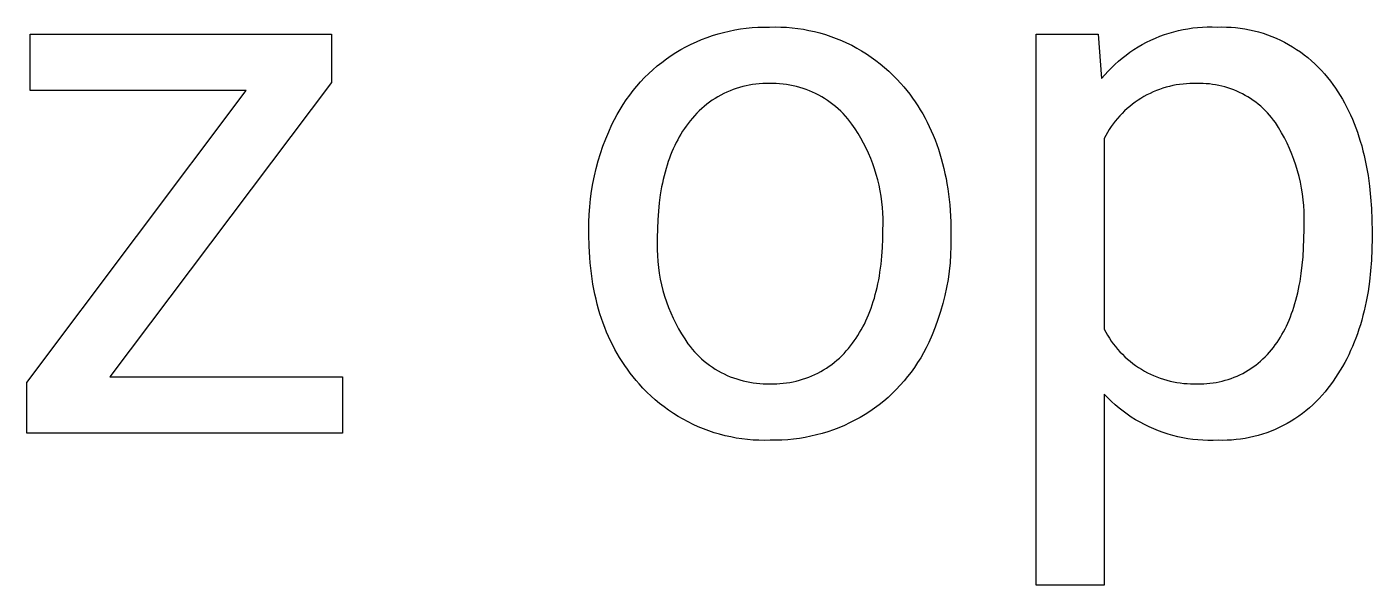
# Model space of a CAD drawing. Header units: millimetres. Extents: x 1348 to 6197, y -150 to 3238.
# Drawn here: x 4812.6 to 4905.3, y 54.3 to 92.8 of the extents above; entities that cross this region are included whole.
import ezdxf

# ---------------------------------------------------------------- set-up
doc = ezdxf.new("R2010")
doc.units = ezdxf.units.MM
doc.header["$MEASUREMENT"] = 0
doc.layers.add('Domyślny', color=7, linetype='Continuous', true_color=0x000000)

msp = doc.modelspace()

# ---------------------------------------------------------------- linework, layer by layer
at = {"layer": 'Domyślny'}
for p, q in [((4863.751, 92.747), (4864.142, 92.754)), ((4864.142, 92.754), (4864.534, 92.748)), ((4864.534, 92.748), (4864.925, 92.729)), ((4893.609, 92.743), (4893.944, 92.756)), ((4893.944, 92.756), (4894.279, 92.757)), ((4894.279, 92.757), (4894.613, 92.747)), ((4894.613, 92.747), (4894.935, 92.753)), ((4894.935, 92.753), (4895.257, 92.748)), ((4895.257, 92.748), (4895.578, 92.732)), ((4812.786, 88.362), (4812.786, 92.26)), ((4812.786, 92.26), (4833.562, 92.26)), ((4833.562, 92.26), (4833.562, 88.922)), ((4858.714, 91.732), (4859.081, 91.886)), ((4859.081, 91.886), (4859.453, 92.029)), ((4859.453, 92.029), (4859.829, 92.158)), ((4859.829, 92.158), (4860.21, 92.276)), ((4860.21, 92.276), (4860.594, 92.38)), ((4860.594, 92.38), (4860.982, 92.472)), ((4860.982, 92.472), (4861.373, 92.55)), ((4861.373, 92.55), (4861.765, 92.616)), ((4861.765, 92.616), (4862.16, 92.669)), ((4862.16, 92.669), (4862.557, 92.708)), ((4862.557, 92.708), (4862.954, 92.734)), ((4862.954, 92.734), (4863.352, 92.747)), ((4863.352, 92.747), (4863.751, 92.747)), ((4864.925, 92.729), (4865.315, 92.697)), ((4865.315, 92.697), (4865.704, 92.651)), ((4865.704, 92.651), (4866.091, 92.592)), ((4866.091, 92.592), (4866.476, 92.52)), ((4866.476, 92.52), (4866.859, 92.435)), ((4866.859, 92.435), (4867.238, 92.337)), ((4867.238, 92.337), (4867.613, 92.226)), ((4867.613, 92.226), (4867.985, 92.103)), ((4867.985, 92.103), (4868.352, 91.967)), ((4868.352, 91.967), (4868.715, 91.819)), ((4882.147, 54.256), (4882.147, 92.26)), ((4882.147, 92.26), (4886.429, 92.26)), ((4886.429, 92.26), (4886.658, 89.192)), ((4889.758, 91.702), (4890.059, 91.849)), ((4890.059, 91.849), (4890.365, 91.986)), ((4890.365, 91.986), (4890.675, 92.112)), ((4890.675, 92.112), (4890.989, 92.227)), ((4890.989, 92.227), (4891.308, 92.331)), ((4891.308, 92.331), (4891.629, 92.424)), ((4891.629, 92.424), (4891.954, 92.506)), ((4891.954, 92.506), (4892.281, 92.576)), ((4892.281, 92.576), (4892.611, 92.635)), ((4892.611, 92.635), (4892.942, 92.683)), ((4892.942, 92.683), (4893.275, 92.719)), ((4893.275, 92.719), (4893.609, 92.743)), ((4895.578, 92.732), (4895.898, 92.705)), ((4895.898, 92.705), (4896.218, 92.667)), ((4896.218, 92.667), (4896.536, 92.618)), ((4896.536, 92.618), (4896.852, 92.559)), ((4896.852, 92.559), (4897.166, 92.488)), ((4897.166, 92.488), (4897.477, 92.406)), ((4897.477, 92.406), (4897.785, 92.314)), ((4897.785, 92.314), (4898.09, 92.211)), ((4898.09, 92.211), (4898.391, 92.098)), ((4898.391, 92.098), (4898.688, 91.975)), ((4898.688, 91.975), (4898.981, 91.841)), ((4898.981, 91.841), (4899.269, 91.697)), ((4856.971, 90.777), (4857.303, 90.994)), ((4857.303, 90.994), (4857.646, 91.196)), ((4857.646, 91.196), (4857.996, 91.386)), ((4857.996, 91.386), (4858.352, 91.565)), ((4858.352, 91.565), (4858.714, 91.732)), ((4868.715, 91.819), (4869.072, 91.658)), ((4869.072, 91.658), (4869.424, 91.486)), ((4869.424, 91.486), (4869.769, 91.301)), ((4869.769, 91.301), (4870.108, 91.105)), ((4870.108, 91.105), (4870.441, 90.898)), ((4870.441, 90.898), (4870.766, 90.68)), ((4888.341, 90.815), (4888.612, 91.012)), ((4888.612, 91.012), (4888.889, 91.199)), ((4888.889, 91.199), (4889.173, 91.377)), ((4889.173, 91.377), (4889.463, 91.545)), ((4889.463, 91.545), (4889.758, 91.702)), ((4899.269, 91.697), (4899.551, 91.544)), ((4899.551, 91.544), (4899.829, 91.381)), ((4899.829, 91.381), (4900.1, 91.208)), ((4900.1, 91.208), (4900.365, 91.026)), ((4900.365, 91.026), (4900.624, 90.836)), ((4855.72, 89.803), (4856.02, 90.063)), ((4856.02, 90.063), (4856.329, 90.311)), ((4856.329, 90.311), (4856.646, 90.55)), ((4856.646, 90.55), (4856.971, 90.777)), ((4870.766, 90.68), (4871.083, 90.45)), ((4871.083, 90.45), (4871.392, 90.21)), ((4871.392, 90.21), (4871.694, 89.96)), ((4887.33, 89.937), (4887.571, 90.17)), ((4887.571, 90.17), (4887.82, 90.394)), ((4887.82, 90.394), (4888.077, 90.609)), ((4888.077, 90.609), (4888.341, 90.815)), ((4900.624, 90.836), (4900.877, 90.636)), ((4900.877, 90.636), (4901.122, 90.428)), ((4901.122, 90.428), (4901.36, 90.211)), ((4901.36, 90.211), (4901.59, 89.986)), ((4901.59, 89.986), (4901.812, 89.754)), ((4854.874, 88.968), (4855.147, 89.256)), ((4855.147, 89.256), (4855.429, 89.534)), ((4855.429, 89.534), (4855.72, 89.803)), ((4871.694, 89.96), (4871.986, 89.699)), ((4871.986, 89.699), (4872.269, 89.429)), ((4872.269, 89.429), (4872.544, 89.149)), ((4872.544, 89.149), (4872.808, 88.861)), ((4886.658, 89.192), (4886.873, 89.448)), ((4886.873, 89.448), (4887.098, 89.697)), ((4887.098, 89.697), (4887.33, 89.937)), ((4901.812, 89.754), (4902.027, 89.514)), ((4902.027, 89.514), (4902.233, 89.267)), ((4902.233, 89.267), (4902.43, 89.013)), ((4812.558, 68.241), (4827.685, 88.362)), ((4827.685, 88.362), (4812.786, 88.362)), ((4833.562, 88.922), (4818.283, 68.629)), ((4854.117, 88.052), (4854.359, 88.366)), ((4854.359, 88.366), (4854.612, 88.671)), ((4854.612, 88.671), (4854.874, 88.968)), ((4860.613, 88.159), (4860.406, 88.053)), ((4860.822, 88.258), (4860.613, 88.159)), ((4861.035, 88.349), (4860.822, 88.258)), ((4861.251, 88.433), (4861.035, 88.349)), ((4861.47, 88.51), (4861.251, 88.433)), ((4861.691, 88.579), (4861.47, 88.51)), ((4861.914, 88.64), (4861.691, 88.579)), ((4862.14, 88.694), (4861.914, 88.64)), ((4862.367, 88.74), (4862.14, 88.694)), ((4862.596, 88.778), (4862.367, 88.74)), ((4862.825, 88.808), (4862.596, 88.778)), ((4863.056, 88.83), (4862.825, 88.808)), ((4863.287, 88.845), (4863.056, 88.83)), ((4863.519, 88.851), (4863.287, 88.845)), ((4863.751, 88.849), (4863.519, 88.851)), ((4863.986, 88.852), (4863.751, 88.849)), ((4864.221, 88.846), (4863.986, 88.852)), ((4864.456, 88.832), (4864.221, 88.846)), ((4864.691, 88.81), (4864.456, 88.832)), ((4864.924, 88.78), (4864.691, 88.81)), ((4865.157, 88.742), (4864.924, 88.78)), ((4865.387, 88.695), (4865.157, 88.742)), ((4865.617, 88.641), (4865.387, 88.695)), ((4865.844, 88.579), (4865.617, 88.641)), ((4866.069, 88.51), (4865.844, 88.579)), ((4866.291, 88.432), (4866.069, 88.51)), ((4866.51, 88.347), (4866.291, 88.432)), ((4866.727, 88.254), (4866.51, 88.347)), ((4866.94, 88.154), (4866.727, 88.254)), ((4867.149, 88.047), (4866.94, 88.154)), ((4872.808, 88.861), (4873.021, 88.615)), ((4873.021, 88.615), (4873.227, 88.365)), ((4873.227, 88.365), (4873.426, 88.109)), ((4889.995, 88.169), (4889.783, 88.062)), ((4890.211, 88.269), (4889.995, 88.169)), ((4890.43, 88.361), (4890.211, 88.269)), ((4890.652, 88.445), (4890.43, 88.361)), ((4890.877, 88.522), (4890.652, 88.445)), ((4891.105, 88.591), (4890.877, 88.522)), ((4891.335, 88.652), (4891.105, 88.591)), ((4891.566, 88.705), (4891.335, 88.652)), ((4891.8, 88.75), (4891.566, 88.705)), ((4892.035, 88.787), (4891.8, 88.75)), ((4892.271, 88.816), (4892.035, 88.787)), ((4892.507, 88.836), (4892.271, 88.816)), ((4892.745, 88.849), (4892.507, 88.836)), ((4892.982, 88.853), (4892.745, 88.849)), ((4893.22, 88.849), (4892.982, 88.853)), ((4893.438, 88.853), (4893.22, 88.849)), ((4893.655, 88.849), (4893.438, 88.853)), ((4893.873, 88.838), (4893.655, 88.849)), ((4894.089, 88.82), (4893.873, 88.838)), ((4894.305, 88.794), (4894.089, 88.82)), ((4894.52, 88.761), (4894.305, 88.794)), ((4894.734, 88.72), (4894.52, 88.761)), ((4894.946, 88.672), (4894.734, 88.72)), ((4895.157, 88.617), (4894.946, 88.672)), ((4895.365, 88.555), (4895.157, 88.617)), ((4895.572, 88.485), (4895.365, 88.555)), ((4895.775, 88.409), (4895.572, 88.485)), ((4895.976, 88.326), (4895.775, 88.409)), ((4896.174, 88.235), (4895.976, 88.326)), ((4896.369, 88.138), (4896.174, 88.235)), ((4896.561, 88.035), (4896.369, 88.138)), ((4902.43, 89.013), (4902.607, 88.777)), ((4902.607, 88.777), (4902.778, 88.535)), ((4902.778, 88.535), (4902.944, 88.287)), ((4902.944, 88.287), (4903.104, 88.034)), ((4853.454, 87.064), (4853.664, 87.401)), ((4853.664, 87.401), (4853.885, 87.73)), ((4853.885, 87.73), (4854.117, 88.052)), ((4859.257, 87.275), (4859.082, 87.123)), ((4859.437, 87.421), (4859.257, 87.275)), ((4859.622, 87.561), (4859.437, 87.421)), ((4859.812, 87.694), (4859.622, 87.561)), ((4860.006, 87.82), (4859.812, 87.694)), ((4860.204, 87.94), (4860.006, 87.82)), ((4860.406, 88.053), (4860.204, 87.94)), ((4867.355, 87.932), (4867.149, 88.047)), ((4867.556, 87.81), (4867.355, 87.932)), ((4867.754, 87.682), (4867.556, 87.81)), ((4867.946, 87.547), (4867.754, 87.682)), ((4868.134, 87.405), (4867.946, 87.547)), ((4868.317, 87.257), (4868.134, 87.405)), ((4868.495, 87.102), (4868.317, 87.257)), ((4873.426, 88.109), (4873.619, 87.849)), ((4873.619, 87.849), (4873.804, 87.583)), ((4873.804, 87.583), (4873.983, 87.313)), ((4873.983, 87.313), (4874.156, 87.038)), ((4888.598, 87.273), (4888.417, 87.119)), ((4888.784, 87.422), (4888.598, 87.273)), ((4888.974, 87.563), (4888.784, 87.422)), ((4889.17, 87.699), (4888.974, 87.563)), ((4889.37, 87.827), (4889.17, 87.699)), ((4889.574, 87.948), (4889.37, 87.827)), ((4889.783, 88.062), (4889.574, 87.948)), ((4896.748, 87.925), (4896.561, 88.035)), ((4896.932, 87.808), (4896.748, 87.925)), ((4897.112, 87.686), (4896.932, 87.808)), ((4897.287, 87.557), (4897.112, 87.686)), ((4897.458, 87.423), (4897.287, 87.557)), ((4897.624, 87.282), (4897.458, 87.423)), ((4897.786, 87.136), (4897.624, 87.282)), ((4903.104, 88.034), (4903.258, 87.775)), ((4903.258, 87.775), (4903.407, 87.51)), ((4903.407, 87.51), (4903.55, 87.239)), ((4903.55, 87.239), (4903.688, 86.963)), ((4852.895, 86.015), (4853.069, 86.371)), ((4853.069, 86.371), (4853.256, 86.721)), ((4853.256, 86.721), (4853.454, 87.064)), ((4858.291, 86.278), (4858.151, 86.093)), ((4858.438, 86.458), (4858.291, 86.278)), ((4858.59, 86.632), (4858.438, 86.458)), ((4858.748, 86.801), (4858.59, 86.632)), ((4858.912, 86.965), (4858.748, 86.801)), ((4859.082, 87.123), (4858.912, 86.965)), ((4868.667, 86.942), (4868.495, 87.102)), ((4868.834, 86.775), (4868.667, 86.942)), ((4868.994, 86.603), (4868.834, 86.775)), ((4869.149, 86.426), (4868.994, 86.603)), ((4869.297, 86.243), (4869.149, 86.426)), ((4874.156, 87.038), (4874.321, 86.757)), ((4874.321, 86.757), (4874.48, 86.472)), ((4874.48, 86.472), (4874.632, 86.181)), ((4887.6, 86.257), (4887.455, 86.069)), ((4887.752, 86.441), (4887.6, 86.257)), ((4887.909, 86.619), (4887.752, 86.441)), ((4888.073, 86.791), (4887.909, 86.619)), ((4888.242, 86.958), (4888.073, 86.791)), ((4888.417, 87.119), (4888.242, 86.958)), ((4897.942, 86.985), (4897.786, 87.136)), ((4898.093, 86.828), (4897.942, 86.985)), ((4898.238, 86.666), (4898.093, 86.828)), ((4898.378, 86.5), (4898.238, 86.666)), ((4898.512, 86.328), (4898.378, 86.5)), ((4898.641, 86.152), (4898.512, 86.328)), ((4903.688, 86.963), (4903.82, 86.681)), ((4903.82, 86.681), (4903.946, 86.394)), ((4903.946, 86.394), (4904.067, 86.1)), ((4852.465, 85.034), (4852.672, 85.528)), ((4852.672, 85.528), (4852.895, 86.015)), ((4857.653, 85.367), (4857.538, 85.174)), ((4857.771, 85.556), (4857.653, 85.367)), ((4857.894, 85.74), (4857.771, 85.556)), ((4858.02, 85.919), (4857.894, 85.74)), ((4858.151, 86.093), (4858.02, 85.919)), ((4869.439, 86.055), (4869.297, 86.243)), ((4869.658, 85.736), (4869.439, 86.055)), ((4869.866, 85.41), (4869.658, 85.736)), ((4870.064, 85.076), (4869.866, 85.41)), ((4874.632, 86.181), (4874.777, 85.886)), ((4874.777, 85.886), (4874.915, 85.585)), ((4874.915, 85.585), (4875.047, 85.28)), ((4887.061, 85.475), (4886.943, 85.268)), ((4887.186, 85.678), (4887.061, 85.475)), ((4887.317, 85.876), (4887.186, 85.678)), ((4887.455, 86.069), (4887.317, 85.876)), ((4898.858, 85.808), (4898.641, 86.152)), ((4899.064, 85.456), (4898.858, 85.808)), ((4899.258, 85.098), (4899.064, 85.456)), ((4904.067, 86.1), (4904.182, 85.801)), ((4904.182, 85.801), (4904.292, 85.496)), ((4904.292, 85.496), (4904.396, 85.186)), ((4852.102, 84.026), (4852.275, 84.533)), ((4852.275, 84.533), (4852.465, 85.034)), ((4857.22, 84.567), (4857.123, 84.355)), ((4857.322, 84.774), (4857.22, 84.567)), ((4857.428, 84.976), (4857.322, 84.774)), ((4857.538, 85.174), (4857.428, 84.976)), ((4870.25, 84.737), (4870.064, 85.076)), ((4870.424, 84.392), (4870.25, 84.737)), ((4875.047, 85.28), (4875.172, 84.969)), ((4875.172, 84.969), (4875.29, 84.653)), ((4875.29, 84.653), (4875.402, 84.333)), ((4886.943, 85.268), (4886.833, 85.058)), ((4886.833, 85.058), (4886.833, 71.907)), ((4899.44, 84.733), (4899.258, 85.098)), ((4899.61, 84.363), (4899.44, 84.733)), ((4904.396, 85.186), (4904.494, 84.87)), ((4904.494, 84.87), (4904.587, 84.548)), ((4904.587, 84.548), (4904.674, 84.22)), ((4851.805, 82.996), (4851.945, 83.513)), ((4851.945, 83.513), (4852.102, 84.026)), ((4856.855, 83.692), (4856.774, 83.462)), ((4856.94, 83.918), (4856.855, 83.692)), ((4857.029, 84.139), (4856.94, 83.918)), ((4857.123, 84.355), (4857.029, 84.139)), ((4870.587, 84.04), (4870.424, 84.392)), ((4870.739, 83.684), (4870.587, 84.04)), ((4870.878, 83.323), (4870.739, 83.684)), ((4875.402, 84.333), (4875.506, 84.007)), ((4875.506, 84.007), (4875.604, 83.677)), ((4875.604, 83.677), (4875.696, 83.341)), ((4899.767, 83.987), (4899.61, 84.363)), ((4899.911, 83.606), (4899.767, 83.987)), ((4900.043, 83.22), (4899.911, 83.606)), ((4904.674, 84.22), (4904.755, 83.887)), ((4904.755, 83.887), (4904.831, 83.548)), ((4904.831, 83.548), (4904.901, 83.203)), ((4851.682, 82.475), (4851.805, 82.996)), ((4856.556, 82.744), (4856.491, 82.495)), ((4856.624, 82.988), (4856.556, 82.744)), ((4856.697, 83.227), (4856.624, 82.988)), ((4856.774, 83.462), (4856.697, 83.227)), ((4871.006, 82.958), (4870.878, 83.323)), ((4871.121, 82.588), (4871.006, 82.958)), ((4871.224, 82.215), (4871.121, 82.588)), ((4875.696, 83.341), (4875.78, 83)), ((4875.78, 83), (4875.858, 82.655)), ((4875.858, 82.655), (4875.929, 82.304)), ((4900.162, 82.831), (4900.043, 83.22)), ((4900.268, 82.437), (4900.162, 82.831)), ((4904.901, 83.203), (4904.966, 82.853)), ((4904.966, 82.853), (4905.025, 82.497)), ((4851.489, 81.421), (4851.577, 81.949)), ((4851.577, 81.949), (4851.682, 82.475)), ((4856.323, 81.721), (4856.275, 81.453)), ((4856.375, 81.983), (4856.323, 81.721)), ((4856.431, 82.241), (4856.375, 81.983)), ((4856.491, 82.495), (4856.431, 82.241)), ((4871.314, 81.838), (4871.224, 82.215)), ((4871.392, 81.459), (4871.314, 81.838)), ((4875.929, 82.304), (4875.993, 81.949)), ((4875.993, 81.949), (4876.05, 81.588)), ((4900.36, 82.04), (4900.268, 82.437)), ((4900.439, 81.641), (4900.36, 82.04)), ((4900.505, 81.238), (4900.439, 81.641)), ((4905.025, 82.497), (4905.126, 81.767)), ((4905.126, 81.767), (4905.205, 81.015)), ((4851.365, 80.357), (4851.418, 80.89)), ((4851.418, 80.89), (4851.489, 81.421)), ((4856.231, 81.181), (4856.157, 80.623)), ((4856.275, 81.453), (4856.231, 81.181)), ((4871.457, 81.078), (4871.392, 81.459)), ((4871.51, 80.694), (4871.457, 81.078)), ((4871.55, 80.309), (4871.51, 80.694)), ((4876.05, 81.588), (4876.101, 81.222)), ((4876.101, 81.222), (4876.145, 80.852)), ((4876.145, 80.852), (4876.182, 80.476)), ((4900.558, 80.834), (4900.505, 81.238)), ((4900.596, 80.429), (4900.558, 80.834)), ((4905.205, 81.015), (4905.261, 80.24)), ((4851.311, 79.286), (4851.329, 79.822)), ((4851.329, 79.822), (4851.365, 80.357)), ((4856.098, 80.047), (4856.057, 79.452)), ((4856.157, 80.623), (4856.098, 80.047)), ((4871.577, 79.923), (4871.55, 80.309)), ((4871.591, 79.536), (4871.577, 79.923)), ((4876.182, 80.476), (4876.212, 80.095)), ((4876.212, 80.095), (4876.236, 79.709)), ((4900.622, 80.022), (4900.596, 80.429)), ((4900.633, 79.615), (4900.622, 80.022)), ((4905.261, 80.24), (4905.294, 79.442)), ((4851.311, 78.751), (4851.311, 79.286)), ((4856.032, 78.838), (4856.024, 78.206)), ((4856.057, 79.452), (4856.032, 78.838)), ((4871.581, 78.762), (4871.592, 79.149)), ((4871.592, 79.149), (4871.591, 79.536)), ((4876.236, 79.709), (4876.253, 79.319)), ((4876.253, 79.319), (4876.266, 78.522)), ((4900.616, 78.8), (4900.632, 79.207)), ((4900.632, 79.207), (4900.633, 79.615)), ((4905.294, 79.442), (4905.306, 78.621)), ((4851.311, 78.42), (4851.311, 78.751)), ((4851.325, 77.629), (4851.311, 78.42)), ((4856.024, 78.206), (4856.01, 77.799)), ((4871.548, 77.539), (4871.572, 78.142)), ((4871.572, 78.142), (4871.581, 78.762)), ((4876.266, 78.522), (4876.266, 78.191)), ((4876.266, 78.191), (4876.266, 77.62)), ((4900.585, 77.518), (4900.608, 78.149)), ((4900.608, 78.149), (4900.616, 78.8)), ((4905.306, 78.191), (4905.294, 77.416)), ((4905.306, 78.621), (4905.306, 78.191)), ((4851.342, 77.241), (4851.325, 77.629)), ((4851.365, 76.858), (4851.342, 77.241)), ((4856.01, 77.799), (4856.011, 77.391)), ((4856.011, 77.391), (4856.027, 76.983)), ((4856.027, 76.983), (4856.056, 76.577)), ((4871.507, 76.954), (4871.548, 77.539)), ((4876.245, 77.049), (4876.205, 76.479)), ((4876.266, 77.62), (4876.245, 77.049)), ((4900.546, 76.908), (4900.585, 77.518)), ((4905.294, 77.416), (4905.261, 76.66)), ((4851.396, 76.48), (4851.365, 76.858)), ((4851.433, 76.107), (4851.396, 76.48)), ((4851.477, 75.739), (4851.433, 76.107)), ((4856.056, 76.577), (4856.1, 76.171)), ((4856.1, 76.171), (4856.158, 75.767)), ((4871.375, 75.836), (4871.449, 76.386)), ((4871.449, 76.386), (4871.507, 76.954)), ((4876.205, 76.479), (4876.145, 75.911)), ((4900.422, 75.748), (4900.492, 76.318)), ((4900.492, 76.318), (4900.546, 76.908)), ((4905.261, 76.66), (4905.205, 75.923)), ((4851.527, 75.376), (4851.477, 75.739)), ((4851.585, 75.017), (4851.527, 75.376)), ((4856.158, 75.767), (4856.229, 75.366)), ((4856.229, 75.366), (4856.315, 74.967)), ((4871.233, 75.043), (4871.285, 75.303)), ((4871.285, 75.303), (4871.332, 75.567)), ((4871.332, 75.567), (4871.375, 75.836)), ((4876.066, 75.345), (4875.966, 74.782)), ((4876.145, 75.911), (4876.066, 75.345)), ((4900.288, 74.932), (4900.336, 75.199)), ((4900.336, 75.199), (4900.422, 75.748)), ((4905.127, 75.205), (4905.079, 74.854)), ((4905.205, 75.923), (4905.127, 75.205)), ((4851.649, 74.664), (4851.585, 75.017)), ((4851.72, 74.315), (4851.649, 74.664)), ((4851.797, 73.972), (4851.72, 74.315)), ((4856.315, 74.967), (4856.415, 74.572)), ((4856.415, 74.572), (4856.528, 74.18)), ((4870.987, 74.047), (4871.055, 74.29)), ((4871.055, 74.29), (4871.118, 74.536)), ((4871.118, 74.536), (4871.178, 74.787)), ((4871.178, 74.787), (4871.233, 75.043)), ((4875.847, 74.223), (4875.709, 73.669)), ((4875.966, 74.782), (4875.847, 74.223)), ((4900.119, 74.161), (4900.179, 74.413)), ((4900.179, 74.413), (4900.235, 74.67)), ((4900.235, 74.67), (4900.288, 74.932)), ((4905.026, 74.507), (4904.967, 74.164)), ((4905.079, 74.854), (4905.026, 74.507)), ((4851.882, 73.633), (4851.797, 73.972)), ((4851.973, 73.299), (4851.882, 73.633)), ((4852.071, 72.97), (4851.973, 73.299)), ((4856.528, 74.18), (4856.655, 73.792)), ((4856.655, 73.792), (4856.795, 73.41)), ((4856.795, 73.41), (4856.949, 73.032)), ((4870.675, 73.121), (4870.759, 73.346)), ((4870.759, 73.346), (4870.839, 73.576)), ((4870.839, 73.576), (4870.915, 73.809)), ((4870.915, 73.809), (4870.987, 74.047)), ((4875.709, 73.669), (4875.552, 73.12)), ((4899.839, 73.205), (4899.915, 73.436)), ((4899.915, 73.436), (4899.987, 73.673)), ((4899.987, 73.673), (4900.055, 73.914)), ((4900.055, 73.914), (4900.119, 74.161)), ((4904.833, 73.494), (4904.757, 73.166)), ((4904.903, 73.827), (4904.833, 73.494)), ((4904.967, 74.164), (4904.903, 73.827)), ((4852.176, 72.646), (4852.071, 72.97)), ((4852.287, 72.327), (4852.176, 72.646)), ((4856.949, 73.032), (4857.116, 72.66)), ((4857.116, 72.66), (4857.295, 72.293)), ((4870.297, 72.265), (4870.398, 72.473)), ((4870.398, 72.473), (4870.494, 72.685)), ((4870.494, 72.685), (4870.586, 72.901)), ((4870.586, 72.901), (4870.675, 73.121)), ((4875.375, 72.576), (4875.18, 72.039)), ((4875.552, 73.12), (4875.375, 72.576)), ((4899.497, 72.33), (4899.589, 72.541)), ((4899.589, 72.541), (4899.676, 72.758)), ((4899.676, 72.758), (4899.76, 72.979)), ((4899.76, 72.979), (4899.839, 73.205)), ((4904.59, 72.525), (4904.497, 72.211)), ((4904.676, 72.843), (4904.59, 72.525)), ((4904.757, 73.166), (4904.676, 72.843)), ((4852.405, 72.013), (4852.287, 72.327)), ((4852.53, 71.704), (4852.405, 72.013)), ((4852.662, 71.399), (4852.53, 71.704)), ((4857.295, 72.293), (4857.488, 71.934)), ((4857.488, 71.934), (4857.692, 71.581)), ((4857.692, 71.581), (4857.909, 71.236)), ((4869.732, 71.294), (4869.853, 71.48)), ((4869.853, 71.48), (4869.97, 71.67)), ((4869.97, 71.67), (4870.083, 71.864)), ((4870.083, 71.864), (4870.192, 72.062)), ((4870.192, 72.062), (4870.297, 72.265)), ((4874.966, 71.51), (4874.734, 70.987)), ((4875.18, 72.039), (4874.966, 71.51)), ((4886.833, 71.907), (4886.945, 71.696)), ((4886.945, 71.696), (4887.064, 71.489)), ((4887.064, 71.489), (4887.19, 71.287)), ((4898.983, 71.352), (4899.093, 71.537)), ((4899.093, 71.537), (4899.2, 71.728)), ((4899.2, 71.728), (4899.303, 71.924)), ((4899.303, 71.924), (4899.402, 72.124)), ((4899.402, 72.124), (4899.497, 72.33)), ((4904.296, 71.598), (4904.187, 71.299)), ((4904.399, 71.902), (4904.296, 71.598)), ((4904.497, 72.211), (4904.399, 71.902)), ((4852.8, 71.1), (4852.662, 71.399)), ((4852.946, 70.805), (4852.8, 71.1)), ((4853.098, 70.516), (4852.946, 70.805)), ((4853.256, 70.231), (4853.098, 70.516)), ((4857.909, 71.236), (4858.138, 70.898)), ((4858.138, 70.898), (4858.28, 70.712)), ((4858.28, 70.712), (4858.428, 70.531)), ((4858.428, 70.531), (4858.582, 70.355)), ((4869.052, 70.404), (4869.2, 70.577)), ((4869.2, 70.577), (4869.342, 70.754)), ((4869.342, 70.754), (4869.477, 70.936)), ((4869.477, 70.936), (4869.607, 71.113)), ((4869.607, 71.113), (4869.732, 71.294)), ((4874.562, 70.632), (4874.377, 70.283)), ((4874.734, 70.987), (4874.562, 70.632)), ((4887.19, 71.287), (4887.324, 71.088)), ((4887.324, 71.088), (4887.464, 70.895)), ((4887.464, 70.895), (4887.61, 70.707)), ((4887.61, 70.707), (4887.763, 70.524)), ((4887.763, 70.524), (4887.922, 70.346)), ((4898.368, 70.482), (4898.5, 70.652)), ((4898.5, 70.652), (4898.627, 70.826)), ((4898.627, 70.826), (4898.75, 70.996)), ((4898.75, 70.996), (4898.868, 71.171)), ((4898.868, 71.171), (4898.983, 71.352)), ((4903.952, 70.715), (4903.826, 70.43)), ((4904.072, 71.004), (4903.952, 70.715)), ((4904.187, 71.299), (4904.072, 71.004)), ((4853.422, 69.951), (4853.256, 70.231)), ((4853.594, 69.677), (4853.422, 69.951)), ((4853.773, 69.407), (4853.594, 69.677)), ((4858.582, 70.355), (4858.743, 70.185)), ((4858.743, 70.185), (4858.909, 70.02)), ((4858.909, 70.02), (4859.081, 69.862)), ((4859.081, 69.862), (4859.258, 69.709)), ((4859.258, 69.709), (4859.44, 69.562)), ((4859.44, 69.562), (4859.627, 69.422)), ((4868.051, 69.483), (4868.23, 69.622)), ((4868.23, 69.622), (4868.405, 69.767)), ((4868.405, 69.767), (4868.575, 69.918)), ((4868.575, 69.918), (4868.739, 70.075)), ((4868.739, 70.075), (4868.898, 70.237)), ((4868.898, 70.237), (4869.052, 70.404)), ((4873.973, 69.604), (4873.754, 69.275)), ((4874.181, 69.94), (4873.973, 69.604)), ((4874.377, 70.283), (4874.181, 69.94)), ((4887.922, 70.346), (4888.088, 70.174)), ((4888.088, 70.174), (4888.259, 70.007)), ((4888.259, 70.007), (4888.436, 69.847)), ((4888.436, 69.847), (4888.618, 69.693)), ((4888.618, 69.693), (4888.805, 69.545)), ((4897.289, 69.435), (4897.458, 69.569)), ((4897.458, 69.569), (4897.622, 69.708)), ((4897.622, 69.708), (4897.782, 69.852)), ((4897.782, 69.852), (4897.936, 70.002)), ((4897.936, 70.002), (4898.085, 70.157)), ((4898.085, 70.157), (4898.229, 70.317)), ((4898.229, 70.317), (4898.368, 70.482)), ((4903.415, 69.603), (4903.266, 69.337)), ((4903.557, 69.874), (4903.415, 69.603)), ((4903.694, 70.149), (4903.557, 69.874)), ((4903.826, 70.43), (4903.694, 70.149)), ((4853.959, 69.142), (4853.773, 69.407)), ((4854.151, 68.882), (4853.959, 69.142)), ((4854.351, 68.626), (4854.151, 68.882)), ((4859.627, 69.422), (4859.819, 69.288)), ((4859.819, 69.288), (4860.015, 69.161)), ((4860.015, 69.161), (4860.216, 69.041)), ((4860.216, 69.041), (4860.421, 68.928)), ((4860.421, 68.928), (4860.629, 68.822)), ((4860.629, 68.822), (4860.841, 68.723)), ((4860.841, 68.723), (4861.057, 68.632)), ((4866.468, 68.602), (4866.678, 68.688)), ((4866.678, 68.688), (4866.885, 68.782)), ((4866.885, 68.782), (4867.089, 68.882)), ((4867.089, 68.882), (4867.289, 68.989)), ((4867.289, 68.989), (4867.486, 69.103)), ((4867.486, 69.103), (4867.678, 69.223)), ((4867.678, 69.223), (4867.867, 69.35)), ((4867.867, 69.35), (4868.051, 69.483)), ((4873.284, 68.641), (4873.032, 68.336)), ((4873.524, 68.954), (4873.284, 68.641)), ((4873.754, 69.275), (4873.524, 68.954)), ((4888.805, 69.545), (4888.998, 69.404)), ((4888.998, 69.404), (4889.195, 69.269)), ((4889.195, 69.269), (4889.397, 69.142)), ((4889.397, 69.142), (4889.603, 69.021)), ((4889.603, 69.021), (4889.813, 68.908)), ((4889.813, 68.908), (4890.027, 68.802)), ((4890.027, 68.802), (4890.244, 68.703)), ((4890.244, 68.703), (4890.465, 68.612)), ((4895.795, 68.589), (4895.994, 68.672)), ((4895.994, 68.672), (4896.19, 68.762)), ((4896.19, 68.762), (4896.382, 68.858)), ((4896.382, 68.858), (4896.571, 68.961)), ((4896.571, 68.961), (4896.757, 69.071)), ((4896.757, 69.071), (4896.938, 69.186)), ((4896.938, 69.186), (4897.116, 69.308)), ((4897.116, 69.308), (4897.289, 69.435)), ((4902.953, 68.82), (4902.788, 68.568)), ((4903.113, 69.076), (4902.953, 68.82)), ((4903.266, 69.337), (4903.113, 69.076)), ((4812.558, 64.732), (4812.558, 68.241)), ((4818.283, 68.629), (4834.319, 68.629)), ((4834.319, 68.629), (4834.319, 64.732)), ((4854.557, 68.376), (4854.351, 68.626)), ((4854.769, 68.131), (4854.557, 68.376)), ((4855.033, 67.842), (4854.769, 68.131)), ((4855.306, 67.563), (4855.033, 67.842)), ((4861.057, 68.632), (4861.275, 68.548)), ((4861.275, 68.548), (4861.496, 68.472)), ((4861.496, 68.472), (4861.72, 68.403)), ((4861.72, 68.403), (4861.946, 68.342)), ((4861.946, 68.342), (4862.173, 68.29)), ((4862.173, 68.29), (4862.403, 68.244)), ((4862.403, 68.244), (4862.634, 68.207)), ((4862.634, 68.207), (4862.866, 68.178)), ((4862.866, 68.178), (4863.099, 68.157)), ((4863.099, 68.157), (4863.332, 68.144)), ((4863.332, 68.144), (4863.566, 68.139)), ((4863.566, 68.139), (4863.8, 68.142)), ((4863.8, 68.142), (4864.027, 68.139)), ((4864.027, 68.139), (4864.254, 68.143)), ((4864.254, 68.143), (4864.481, 68.155)), ((4864.481, 68.155), (4864.707, 68.175)), ((4864.707, 68.175), (4864.933, 68.202)), ((4864.933, 68.202), (4865.157, 68.237)), ((4865.157, 68.237), (4865.38, 68.279)), ((4865.38, 68.279), (4865.602, 68.329)), ((4865.602, 68.329), (4865.822, 68.386)), ((4865.822, 68.386), (4866.04, 68.451)), ((4866.04, 68.451), (4866.255, 68.523)), ((4866.255, 68.523), (4866.468, 68.602)), ((4872.5, 67.753), (4872.219, 67.475)), ((4872.771, 68.04), (4872.5, 67.753)), ((4873.032, 68.336), (4872.771, 68.04)), ((4890.465, 68.612), (4890.689, 68.529)), ((4890.689, 68.529), (4890.915, 68.454)), ((4890.915, 68.454), (4891.144, 68.386)), ((4891.144, 68.386), (4891.375, 68.326)), ((4891.375, 68.326), (4891.608, 68.275)), ((4891.608, 68.275), (4891.843, 68.231)), ((4891.843, 68.231), (4892.079, 68.196)), ((4892.079, 68.196), (4892.316, 68.169)), ((4892.316, 68.169), (4892.554, 68.15)), ((4892.554, 68.15), (4892.792, 68.139)), ((4892.792, 68.139), (4893.031, 68.136)), ((4893.031, 68.136), (4893.27, 68.142)), ((4893.27, 68.142), (4893.485, 68.14)), ((4893.485, 68.14), (4893.7, 68.144)), ((4893.7, 68.144), (4893.915, 68.156)), ((4893.915, 68.156), (4894.129, 68.176)), ((4894.129, 68.176), (4894.343, 68.202)), ((4894.343, 68.202), (4894.555, 68.236)), ((4894.555, 68.236), (4894.767, 68.277)), ((4894.767, 68.277), (4894.976, 68.326)), ((4894.976, 68.326), (4895.184, 68.381)), ((4895.184, 68.381), (4895.39, 68.443)), ((4895.39, 68.443), (4895.594, 68.513)), ((4895.594, 68.513), (4895.795, 68.589)), ((4902.257, 67.83), (4902.063, 67.587)), ((4902.441, 68.079), (4902.257, 67.83)), ((4902.618, 68.321), (4902.441, 68.079)), ((4902.788, 68.568), (4902.618, 68.321)), ((4855.588, 67.293), (4855.306, 67.563)), ((4855.88, 67.033), (4855.588, 67.293)), ((4856.18, 66.783), (4855.88, 67.033)), ((4856.488, 66.543), (4856.18, 66.783)), ((4871.63, 66.949), (4871.322, 66.701)), ((4871.929, 67.207), (4871.63, 66.949)), ((4872.219, 67.475), (4871.929, 67.207)), ((4887.076, 67.167), (4886.833, 67.419)), ((4886.833, 67.419), (4886.833, 54.256)), ((4887.328, 66.925), (4887.076, 67.167)), ((4887.588, 66.691), (4887.328, 66.925)), ((4901.436, 66.898), (4901.212, 66.683)), ((4901.653, 67.12), (4901.436, 66.898)), ((4901.862, 67.35), (4901.653, 67.12)), ((4902.063, 67.587), (4901.862, 67.35)), ((4856.805, 66.314), (4856.488, 66.543)), ((4857.129, 66.096), (4856.805, 66.314)), ((4857.46, 65.888), (4857.129, 66.096)), ((4857.798, 65.693), (4857.46, 65.888)), ((4870.351, 66.022), (4870.002, 65.817)), ((4870.682, 66.237), (4870.351, 66.022)), ((4871.006, 66.464), (4870.682, 66.237)), ((4871.322, 66.701), (4871.006, 66.464)), ((4887.856, 66.466), (4887.588, 66.691)), ((4888.132, 66.251), (4887.856, 66.466)), ((4888.415, 66.045), (4888.132, 66.251)), ((4888.705, 65.849), (4888.415, 66.045)), ((4900.247, 65.903), (4899.989, 65.729)), ((4900.498, 66.086), (4900.247, 65.903)), ((4900.743, 66.277), (4900.498, 66.086)), ((4900.981, 66.476), (4900.743, 66.277)), ((4901.212, 66.683), (4900.981, 66.476)), ((4858.142, 65.508), (4857.798, 65.693)), ((4858.493, 65.336), (4858.142, 65.508)), ((4858.849, 65.175), (4858.493, 65.336)), ((4859.211, 65.027), (4858.849, 65.175)), ((4859.577, 64.891), (4859.211, 65.027)), ((4868.167, 64.971), (4867.784, 64.839)), ((4868.545, 65.115), (4868.167, 64.971)), ((4868.918, 65.272), (4868.545, 65.115)), ((4869.285, 65.442), (4868.918, 65.272)), ((4869.647, 65.623), (4869.285, 65.442)), ((4870.002, 65.817), (4869.647, 65.623)), ((4889.002, 65.664), (4888.705, 65.849)), ((4889.305, 65.489), (4889.002, 65.664)), ((4889.614, 65.325), (4889.305, 65.489)), ((4889.929, 65.172), (4889.614, 65.325)), ((4890.248, 65.029), (4889.929, 65.172)), ((4890.573, 64.898), (4890.248, 65.029)), ((4898.623, 64.995), (4898.336, 64.876)), ((4898.906, 65.123), (4898.623, 64.995)), ((4899.184, 65.261), (4898.906, 65.123)), ((4899.458, 65.408), (4899.184, 65.261)), ((4899.726, 65.564), (4899.458, 65.408)), ((4899.989, 65.729), (4899.726, 65.564)), ((4834.319, 64.732), (4812.558, 64.732)), ((4859.947, 64.768), (4859.577, 64.891)), ((4860.322, 64.657), (4859.947, 64.768)), ((4860.7, 64.559), (4860.322, 64.657)), ((4861.081, 64.474), (4860.7, 64.559)), ((4861.465, 64.401), (4861.081, 64.474)), ((4861.852, 64.342), (4861.465, 64.401)), ((4862.239, 64.296), (4861.852, 64.342)), ((4862.629, 64.263), (4862.239, 64.296)), ((4863.019, 64.244), (4862.629, 64.263)), ((4863.41, 64.237), (4863.019, 64.244)), ((4863.8, 64.244), (4863.41, 64.237)), ((4864.205, 64.243), (4863.8, 64.244)), ((4864.609, 64.256), (4864.205, 64.243)), ((4865.013, 64.282), (4864.609, 64.256)), ((4865.416, 64.322), (4865.013, 64.282)), ((4865.817, 64.375), (4865.416, 64.322)), ((4866.216, 64.441), (4865.817, 64.375)), ((4866.613, 64.521), (4866.216, 64.441)), ((4867.007, 64.614), (4866.613, 64.521)), ((4867.397, 64.72), (4867.007, 64.614)), ((4867.784, 64.839), (4867.397, 64.72)), ((4890.902, 64.779), (4890.573, 64.898)), ((4891.234, 64.67), (4890.902, 64.779)), ((4891.571, 64.574), (4891.234, 64.67)), ((4891.91, 64.489), (4891.571, 64.574)), ((4892.252, 64.416), (4891.91, 64.489)), ((4892.597, 64.355), (4892.252, 64.416)), ((4892.943, 64.307), (4892.597, 64.355)), ((4893.291, 64.27), (4892.943, 64.307)), ((4893.64, 64.245), (4893.291, 64.27)), ((4893.99, 64.233), (4893.64, 64.245)), ((4894.34, 64.232), (4893.99, 64.233)), ((4894.689, 64.244), (4894.34, 64.232)), ((4895, 64.24), (4894.689, 64.244)), ((4895.31, 64.246), (4895, 64.24)), ((4895.621, 64.262), (4895.31, 64.246)), ((4895.93, 64.289), (4895.621, 64.262)), ((4896.238, 64.326), (4895.93, 64.289)), ((4896.545, 64.374), (4896.238, 64.326)), ((4896.85, 64.432), (4896.545, 64.374)), ((4897.153, 64.501), (4896.85, 64.432)), ((4897.453, 64.58), (4897.153, 64.501)), ((4897.751, 64.668), (4897.453, 64.58)), ((4898.045, 64.767), (4897.751, 64.668)), ((4898.336, 64.876), (4898.045, 64.767)), ((4886.833, 54.256), (4882.147, 54.256))]:
    msp.add_line(p, q, dxfattribs=at)

doc.saveas('drawing.dxf')
